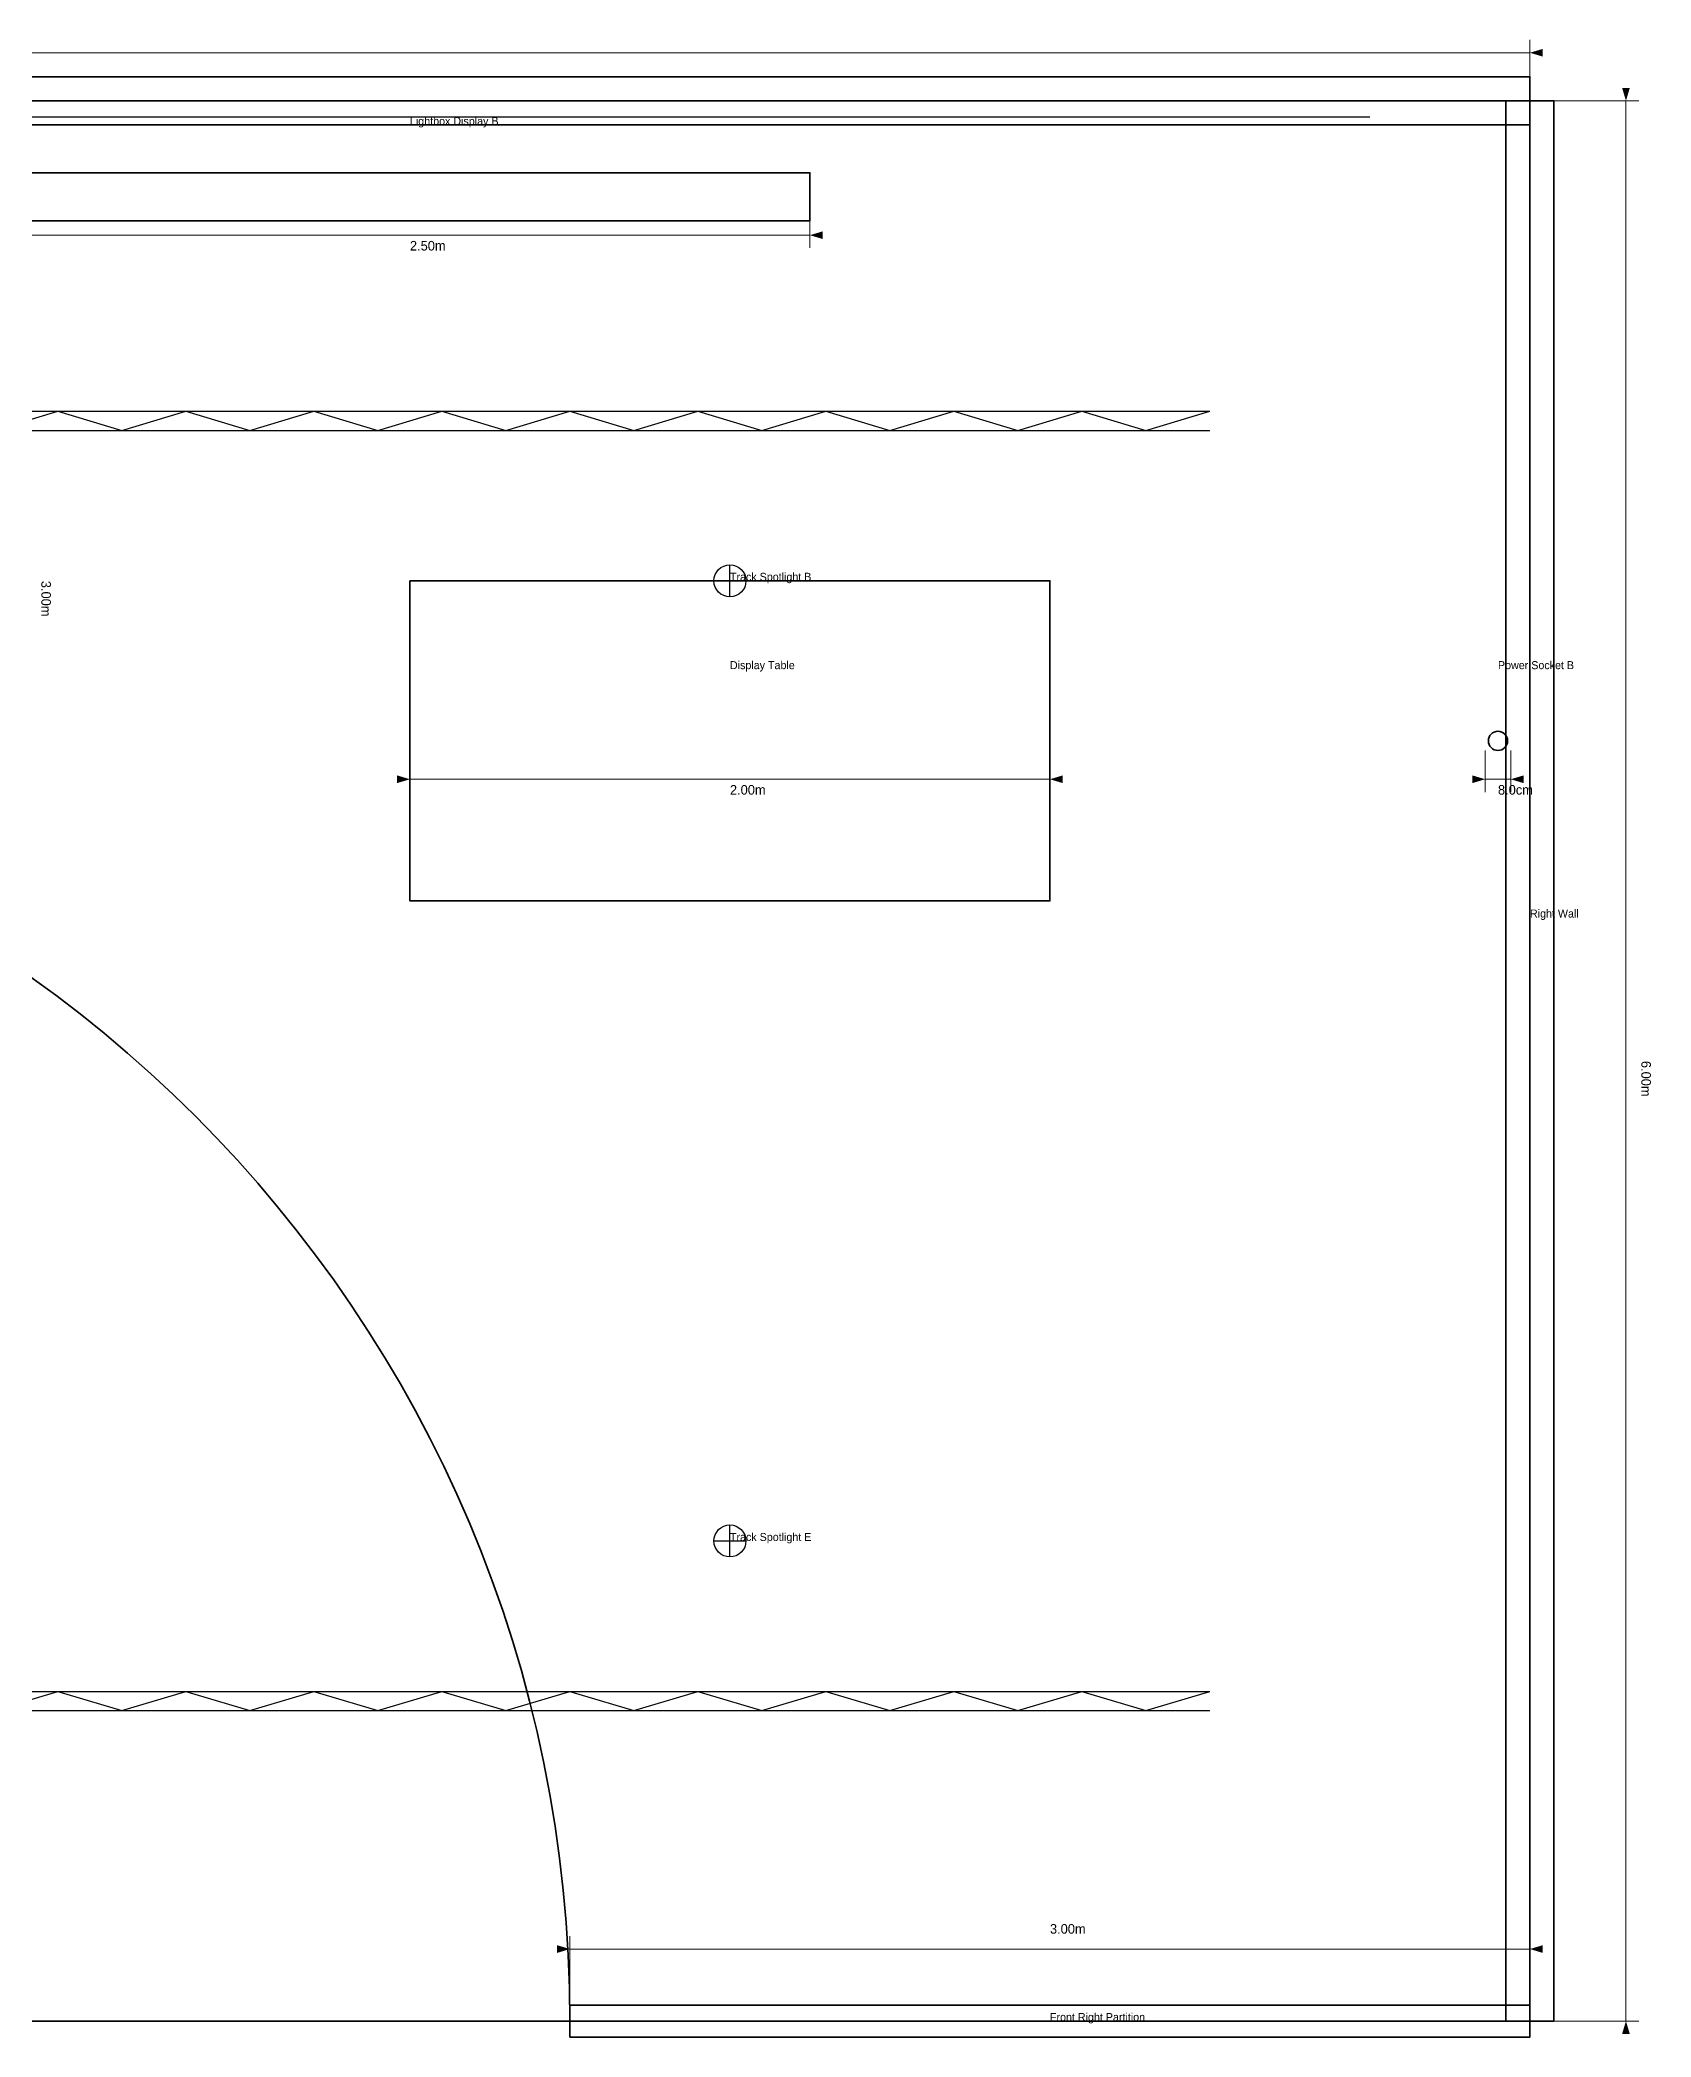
# Model space of a CAD drawing. Header units: metres. Extents: x -50 to 1038, y -50 to 10023.
# Drawn here: x 534 to 1038, y 9395 to 10019 of the extents above; entities that cross this region are included whole.
import ezdxf

# ---------------------------------------------------------------- set-up
doc = ezdxf.new("R2010")
doc.units = ezdxf.units.M
for name, color, linetype, lineweight in [('1-ARCHITECTURE', 7, 'Continuous', 35), ('2-LIGHTING_RIGGING', 4, 'Continuous', 25), ('3-ANNOTATIONS', 3, 'Continuous', 13)]:
    doc.layers.add(name, color=color, linetype=linetype, lineweight=lineweight)

msp = doc.modelspace()

# ---------------------------------------------------------------- hatches: boundary and pattern name
at = {"layer": '3-ANNOTATIONS'}
for points in [[(1000, 10015), (1004, 10013.8), (1004, 10016.2)], [(1030, 10000), (1031.2, 10004), (1028.8, 10004)], [(775, 9958), (779, 9956.8), (779, 9959.2)], [(650, 9788), (646, 9789.2), (646, 9786.8)], [(850, 9788), (854, 9786.8), (854, 9789.2)], [(986, 9788), (982, 9789.2), (982, 9786.8)], [(994, 9788), (998, 9786.8), (998, 9789.2)], [(700, 9422.5), (696, 9423.7), (696, 9421.3)], [(1000, 9422.5), (1004, 9421.3), (1004, 9423.7)], [(1030, 9400), (1028.8, 9396), (1031.2, 9396)]]:
    msp.add_hatch(color=3, dxfattribs=at).paths.add_polyline_path(points)

# ---------------------------------------------------------------- linework, layer by layer
at = {"layer": '1-ARCHITECTURE', "color": 8}
msp.add_line((300, 9400), (700, 9400), dxfattribs=at)
at = {"layer": '1-ARCHITECTURE', "color": 7}
for points in [[(0, 9992.5), (1000, 9992.5), (1000, 10007.5), (0, 10007.5), (0, 9992.5)], [(992.5, 10000), (992.5, 9400), (1007.5, 9400), (1007.5, 10000), (992.5, 10000)], [(700, 9395), (1000, 9395), (1000, 9405), (700, 9405), (700, 9395)]]:
    msp.add_lwpolyline(points, dxfattribs=at)
at = {"layer": '1-ARCHITECTURE', "color": 9}
for points in [[(0, 10000), (1000, 10000), (1000, 9400), (0, 9400), (0, 10000)], [(650, 9850), (850, 9850), (850, 9750), (650, 9750), (650, 9850)]]:
    msp.add_lwpolyline(points, dxfattribs=at)
at = {"layer": '1-ARCHITECTURE', "color": 6}
msp.add_lwpolyline([(525, 9977.5), (775, 9977.5), (775, 9962.5), (525, 9962.5), (525, 9977.5)], dxfattribs=at)
at = {"layer": '1-ARCHITECTURE', "color": 3}
msp.add_circle((990, 9800), 3, dxfattribs=at)
at = {"layer": '1-ARCHITECTURE', "color": 8}
msp.add_arc((300, 9400), 400, 0, 90, dxfattribs=at)
at = {"layer": '2-LIGHTING_RIGGING', "color": 2}
for p, q in [((50, 9995), (950, 9995)), ((750, 9845), (750, 9855)), ((745, 9850), (755, 9850)), ((750, 9545), (750, 9555)), ((745, 9550), (755, 9550))]:
    msp.add_line(p, q, dxfattribs=at)
at = {"layer": '2-LIGHTING_RIGGING', "color": 5}
for p, q in [((100, 9903), (900, 9903)), ((520, 9897), (540, 9903)), ((540, 9903), (560, 9897)), ((560, 9897), (580, 9903)), ((580, 9903), (600, 9897)), ((600, 9897), (620, 9903)), ((620, 9903), (640, 9897)), ((640, 9897), (660, 9903)), ((660, 9903), (680, 9897)), ((680, 9897), (700, 9903)), ((700, 9903), (720, 9897)), ((720, 9897), (740, 9903)), ((740, 9903), (760, 9897)), ((760, 9897), (780, 9903)), ((780, 9903), (800, 9897)), ((800, 9897), (820, 9903)), ((820, 9903), (840, 9897)), ((840, 9897), (860, 9903)), ((860, 9903), (880, 9897)), ((880, 9897), (900, 9903)), ((100, 9897), (900, 9897)), ((100, 9503), (900, 9503)), ((520, 9497), (540, 9503)), ((540, 9503), (560, 9497)), ((560, 9497), (580, 9503)), ((580, 9503), (600, 9497)), ((600, 9497), (620, 9503)), ((620, 9503), (640, 9497)), ((640, 9497), (660, 9503)), ((660, 9503), (680, 9497)), ((680, 9497), (700, 9503)), ((700, 9503), (720, 9497)), ((720, 9497), (740, 9503)), ((740, 9503), (760, 9497)), ((760, 9497), (780, 9503)), ((780, 9503), (800, 9497)), ((800, 9497), (820, 9503)), ((820, 9503), (840, 9497)), ((840, 9497), (860, 9503)), ((860, 9503), (880, 9497)), ((880, 9497), (900, 9503)), ((100, 9497), (900, 9497))]:
    msp.add_line(p, q, dxfattribs=at)
at = {"layer": '2-LIGHTING_RIGGING', "color": 2}
for centre in [(750, 9850), (750, 9550)]:
    msp.add_circle(centre, 5, dxfattribs=at)
at = {"layer": '3-ANNOTATIONS', "color": 3}
for p, q in [((1000, 10003), (1000, 10019)), ((0, 10015), (1000, 10015)), ((1003, 10000), (1034, 10000)), ((1030, 10000), (1030, 9400)), ((775, 9967), (775, 9954)), ((525, 9958), (775, 9958)), ((650, 9797), (650, 9784)), ((850, 9797), (850, 9784)), ((986, 9797), (986, 9784)), ((994, 9797), (994, 9784)), ((650, 9788), (850, 9788)), ((986, 9788), (994, 9788)), ((700, 9403), (700, 9426.5)), ((700, 9422.5), (1000, 9422.5)), ((1000, 9403), (1000, 9426.5)), ((1003, 9400), (1034, 9400))]:
    msp.add_line(p, q, dxfattribs=at)

# ---------------------------------------------------------------- texts
for s, height, p in [('Lightbox Display B', 2.5, (650, 9992.4)), ('2.50m', 3, (650, 9953.2)), ('Track Spotlight B', 2.5, (750, 9850)), ('Display Table', 2.5, (750, 9822.4)), ('Power Socket B', 2.5, (990, 9822.4)), ('2.00m', 3, (750, 9783.2)), ('8.0cm', 3, (990, 9783.2)), ('Right Wall', 2.5, (1000, 9744.8)), ('Track Spotlight E', 2.5, (750, 9550)), ('3.00m', 3, (850, 9427.3)), ('Front Right Partition', 2.5, (850, 9400))]:
    msp.add_text(s, height=height, dxfattribs=at).set_placement(p)
for s, p in [('3.00m', (534.8, 9850)), ('6.00m', (1034.8, 9700))]:
    msp.add_text(s, height=3, rotation=-90, dxfattribs=at).set_placement(p)

doc.saveas('drawing.dxf')
